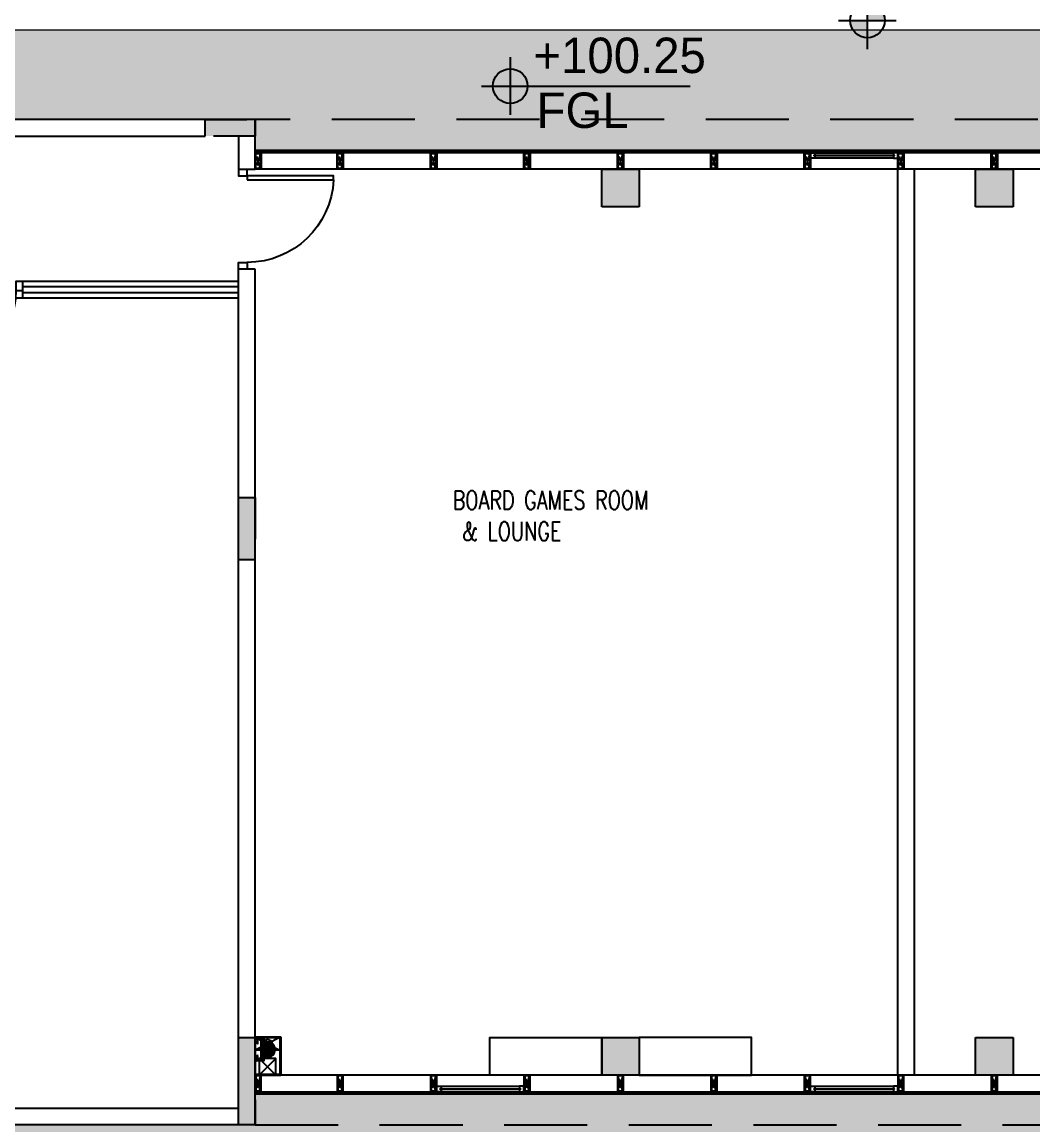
# Model space of a CAD drawing. Header units: millimetres. Extents: x 7964926 to 16080295, y -6277184 to -2986664.
# Drawn here: x 8235493 to 8247662, y -3102034 to -3088761 of the extents above; entities that cross this region are included whole.
import ezdxf

# ---------------------------------------------------------------- set-up
doc = ezdxf.new("R2010")
doc.units = ezdxf.units.MM
doc.header["$LTSCALE"] = 2000
doc.header["$MEASUREMENT"] = 0
doc.linetypes.add('DASHED2', pattern=[0.375, 0.25, -0.125])
doc.linetypes.add('HIDDEN', pattern=[0.375, 0.25, -0.125])
for name, color, linetype in [('a-clad', 40, 'Continuous'), ('a-col', 8, 'DASHED2'), ('a-cutout', 8, 'Continuous'), ('a-door', 8, 'Continuous'), ('a-door window', 5, 'Continuous'), ('a-ele 0', 8, 'Continuous'), ('a-ele 1', 8, 'Continuous'), ('a-furniture', 37, 'Continuous'), ('a-glazing', 5, 'Continuous'), ('a-hatch', 8, 'Continuous'), ('a-parapet', 1, 'Continuous'), ('a-text m', 8, 'Continuous'), ('a-wall', 8, 'Continuous'), ('a-window', 8, 'Continuous'), ('KGD-SHAFTBRACKET', 9, 'Continuous'), ('L-FL', 7, 'Continuous'), ('PS$Bracket', 8, 'Continuous'), ('PS$CUTOUT', 1, 'Continuous'), ('PS$RWP160', 11, 'Continuous')]:
    doc.layers.add(name, color=color, linetype=linetype)
for name, color, linetype, lineweight in [('L-ELE 2', 30, 'Continuous', 15), ('L-SHRUBS', 96, 'Continuous', 18), ('PS$RWP110', 11, 'Continuous', 30)]:
    doc.layers.add(name, color=color, linetype=linetype, lineweight=lineweight)
doc.styles.add('a-100 txt m', font='romans.shx', dxfattribs={"width": 0.75, "height": 300})
doc.styles.add('Century Gothic', font='GOTHIC.TTF')
doc.styles.get("Standard").update_dxf_attribs({"font": 'romans.shx', "width": 0.75})

# ---------------------------------------------------------------- blocks, each defined once
blk = doc.blocks.new('RWP160')
at = {"layer": 'PS$RWP160', "ltscale": 2}
h = blk.add_hatch(dxfattribs=at)
h.set_pattern_fill('ANSI31', color=8, scale=109090.909091, angle=809.8768, style=0)
h.set_pattern_definition([(44.8768254, (-372116.558, -1134138.807), (9.62161376, -9.66307207), [])])
edge = h.paths.add_edge_path()
edge.add_ellipse((6235, 1574), major_axis=(-56.4, 56.7), ratio=1, start_angle=45, end_angle=225, ccw=False)
edge.add_ellipse((6235, 1574), major_axis=(-56.4, 56.7), ratio=1, start_angle=-135, end_angle=45, ccw=False)
at = {"layer": 'PS$Bracket'}
for p, q in [((6141, 1574), (6141, 1654)), ((6155, 1574), (6155, 1654)), ((6315, 1574), (6315, 1654)), ((6330, 1573), (6330, 1653))]:
    blk.add_line(p, q, dxfattribs=at)
blk.add_arc((6235, 1574), 94.5, 179.8768, 359.8768, dxfattribs=at)
at = {"layer": 'PS$RWP110', "color": 8, "linetype": 'ByBlock', "ltscale": 0.2}
for p, q in [((6132, 1692), (6132, 1683)), ((6135, 1694), (6161, 1694)), ((6143, 1700), (6143, 1694)), ((6143, 1692), (6143, 1683)), ((6145, 1703), (6151, 1703)), ((6154, 1700), (6154, 1694)), ((6154, 1692), (6154, 1683)), ((6164, 1692), (6164, 1683)), ((6307, 1691), (6307, 1683)), ((6336, 1694), (6309, 1694)), ((6317, 1700), (6317, 1694)), ((6317, 1691), (6317, 1683)), ((6326, 1702), (6319, 1702)), ((6328, 1700), (6328, 1694)), ((6328, 1691), (6328, 1683)), ((6339, 1691), (6339, 1683))]:
    blk.add_line(p, q, dxfattribs=at)
for centre, start, end in [((6135, 1692), 89.8768, 179.8768), ((6140, 1692), 359.8768, 89.8768), ((6145, 1700), 89.8768, 179.8768), ((6145, 1692), 89.8768, 179.8768), ((6151, 1700), 359.8768, 89.8768), ((6151, 1692), 359.8768, 89.8768), ((6157, 1692), 89.8768, 179.8768), ((6161, 1692), 359.8768, 89.8768), ((6309, 1691), 89.8768, 179.8768), ((6314, 1691), 359.8768, 89.8768), ((6319, 1700), 89.8768, 179.8768), ((6319, 1691), 89.8768, 179.8768), ((6326, 1700), 359.8768, 89.8768), ((6326, 1691), 359.8768, 89.8768), ((6331, 1691), 89.8768, 179.8768), ((6336, 1691), 359.8768, 89.8768)]:
    blk.add_arc(centre, 2.62, start, end, dxfattribs=at)
at = {"layer": 'PS$RWP160', "ltscale": 2}
blk.add_circle((6235, 1574), 80, dxfattribs=at)
blk = doc.blocks.new('*U192')
at = {"layer": 'KGD-SHAFTBRACKET'}
for p, q in [((619, 14), (374, 14)), ((619, -14), (374, -14))]:
    blk.add_line(p, q, dxfattribs=at)
for points in [[(377, 74), (369, 65), (361, 74), (357, 70), (364, 63), (364, -29), (374, -29), (374, 63), (381, 71)], [(633, 74), (624, 65), (616, 74), (613, 70), (619, 63), (619, -29), (629, -29), (629, 63), (636, 71)]]:
    blk.add_lwpolyline(points, close=True, dxfattribs=at)
blk = doc.blocks.new('d900 100wl')
blk.add_lwpolyline([(95, 80), (95, 859.2), (60, 859.2), (60, 80)], close=True)
for points in [[(0, 0), (60, 0), (60, 80), (0, 80)], [(900, 0), (840, 0), (840, 80), (900, 80)]]:
    blk.add_lwpolyline(points)
blk.add_arc((60, 80), 780, 0, 87.42817)
blk = doc.blocks.new('*U41')
for points in [[(0, 80), (60, 80), (60, 0), (0, 0)], [(900, 80), (840, 80), (840, 0), (900, 0)]]:
    blk.add_lwpolyline(points)
blk.add_lwpolyline([(95, 0), (95, -779.2), (60, -779.2), (60, 0)], close=True)
blk.add_arc((60, 0), 780, 272.57183, 0)
blk = doc.blocks.new('CLUB HOUSE')
at = {"layer": 'a-hatch'}
h = blk.add_hatch(color=256, dxfattribs=at)
h.dxf.hatch_style = 1
h.paths.add_polyline_path([(8261026, -3207267), (8261026, -3207067), (8260426, -3207067), (8260426, -3207267)])
h = blk.add_hatch(color=256, dxfattribs=at)
h.dxf.hatch_style = 1
h.paths.add_polyline_path([(8265201, -3207667), (8265201, -3208117), (8265651, -3208117), (8265651, -3207667)])
h = blk.add_hatch(color=256, dxfattribs=at)
h.dxf.hatch_style = 1
h.paths.add_polyline_path([(8270151, -3208117), (8270151, -3207667), (8269701, -3207667), (8269701, -3208117)])
h = blk.add_hatch(color=256, dxfattribs=at)
h.dxf.hatch_style = 1
h.paths.add_polyline_path([(8269701, -3207667), (8269701, -3208117), (8270151, -3208117), (8270151, -3207667)])
h = blk.add_hatch(color=256, dxfattribs=at)
h.dxf.hatch_style = 1
h.paths.add_polyline_path([(8261026, -3211617), (8260826, -3211617), (8260826, -3212367), (8261026, -3212367)])
h = blk.add_hatch(color=256, dxfattribs=at)
h.dxf.hatch_style = 1
h.paths.add_polyline_path([(8261026, -3218117), (8260826, -3218117), (8260826, -3219167), (8261026, -3219167)])
h = blk.add_hatch(color=256, dxfattribs=at)
h.dxf.hatch_style = 1
h.paths.add_polyline_path([(8265201, -3218117), (8265201, -3218567), (8265651, -3218567), (8265651, -3218117)])
h = blk.add_hatch(color=256, dxfattribs=at)
h.dxf.hatch_style = 1
h.paths.add_polyline_path([(8269701, -3218117), (8269701, -3218567), (8270151, -3218567), (8270151, -3218117)])
at = {"layer": 'a-clad'}
for p, q in [((8261026, -3218107), (8261336, -3218107)), ((8261026, -3218117), (8261326, -3218117)), ((8261326, -3218117), (8261326, -3218557)), ((8261336, -3218107), (8261336, -3218567)), ((8261026, -3218557), (8261326, -3218557)), ((8261026, -3218567), (8261336, -3218567))]:
    blk.add_line(p, q, dxfattribs=at)
at = {"layer": 'a-col'}
for points in [[(8261026, -3207067), (8261026, -3207267), (8260426, -3207267), (8260426, -3207067)], [(8265201, -3207667), (8265651, -3207667), (8265651, -3208117), (8265201, -3208117)], [(8269701, -3207667), (8270151, -3207667), (8270151, -3208117), (8269701, -3208117)], [(8260826, -3211617), (8261026, -3211617), (8261026, -3212367), (8260826, -3212367)], [(8260826, -3218117), (8261026, -3218117), (8261026, -3219167), (8260826, -3219167)], [(8265201, -3218117), (8265651, -3218117), (8265651, -3218567), (8265201, -3218567)], [(8269701, -3218117), (8270151, -3218117), (8270151, -3218567), (8269701, -3218567)]]:
    blk.add_lwpolyline(points, close=True, dxfattribs=at)
at = {"layer": 'a-cutout'}
for p, q in [((8261026, -3218117), (8261326, -3218267)), ((8261326, -3218117), (8261026, -3218267))]:
    blk.add_line(p, q, dxfattribs=at)
at = {"layer": 'a-ele 0', "linetype": 'HIDDEN', "ltscale": 0.3}
for p, q in [((8261091, -3207477), (8261036, -3207657)), ((8261091, -3207657), (8261036, -3207477)), ((8262078, -3207657), (8262023, -3207477)), ((8262078, -3207477), (8262023, -3207657)), ((8263203, -3207477), (8263148, -3207657)), ((8263203, -3207657), (8263148, -3207477)), ((8264328, -3207477), (8264273, -3207657)), ((8264328, -3207657), (8264273, -3207477)), ((8265453, -3207477), (8265398, -3207657)), ((8265453, -3207657), (8265398, -3207477)), ((8266578, -3207477), (8266523, -3207657)), ((8266578, -3207657), (8266523, -3207477)), ((8267703, -3207477), (8267648, -3207657)), ((8267703, -3207657), (8267648, -3207477)), ((8268828, -3207477), (8268773, -3207657)), ((8268828, -3207657), (8268773, -3207477)), ((8269953, -3207477), (8269898, -3207657)), ((8269953, -3207657), (8269898, -3207477)), ((8261091, -3218757), (8261036, -3218577)), ((8261091, -3218577), (8261036, -3218757)), ((8262078, -3218577), (8262023, -3218757)), ((8262078, -3218757), (8262023, -3218577)), ((8263203, -3218577), (8263148, -3218757)), ((8263203, -3218757), (8263148, -3218577)), ((8264328, -3218577), (8264273, -3218757)), ((8264328, -3218757), (8264273, -3218577)), ((8265453, -3218757), (8265398, -3218577)), ((8265453, -3218577), (8265398, -3218757)), ((8266578, -3218757), (8266523, -3218577)), ((8266578, -3218577), (8266523, -3218757)), ((8267703, -3218577), (8267648, -3218757)), ((8267703, -3218757), (8267648, -3218577)), ((8268828, -3218577), (8268773, -3218757)), ((8268828, -3218757), (8268773, -3218577)), ((8269953, -3218757), (8269898, -3218577)), ((8269953, -3218577), (8269898, -3218757))]:
    blk.add_line(p, q, dxfattribs=at)
at = {"layer": 'a-ele 0', "color": 30}
for points in [[(8261026, -3207467), (8261101, -3207467), (8261101, -3207667), (8261026, -3207667)], [(8261036, -3207477), (8261091, -3207477), (8261091, -3207657), (8261036, -3207657)], [(8262013, -3207467), (8262088, -3207467), (8262088, -3207667), (8262013, -3207667)], [(8262023, -3207477), (8262078, -3207477), (8262078, -3207657), (8262023, -3207657)], [(8263138, -3207467), (8263213, -3207467), (8263213, -3207667), (8263138, -3207667)], [(8263148, -3207477), (8263203, -3207477), (8263203, -3207657), (8263148, -3207657)], [(8264263, -3207467), (8264338, -3207467), (8264338, -3207667), (8264263, -3207667)], [(8264273, -3207477), (8264328, -3207477), (8264328, -3207657), (8264273, -3207657)], [(8265388, -3207467), (8265463, -3207467), (8265463, -3207667), (8265388, -3207667)], [(8265398, -3207477), (8265453, -3207477), (8265453, -3207657), (8265398, -3207657)], [(8266513, -3207467), (8266588, -3207467), (8266588, -3207667), (8266513, -3207667)], [(8266523, -3207477), (8266578, -3207477), (8266578, -3207657), (8266523, -3207657)], [(8267638, -3207467), (8267713, -3207467), (8267713, -3207667), (8267638, -3207667)], [(8267648, -3207477), (8267703, -3207477), (8267703, -3207657), (8267648, -3207657)], [(8268763, -3207467), (8268838, -3207467), (8268838, -3207667), (8268763, -3207667)], [(8268773, -3207477), (8268828, -3207477), (8268828, -3207657), (8268773, -3207657)], [(8269888, -3207467), (8269963, -3207467), (8269963, -3207667), (8269888, -3207667)], [(8269898, -3207477), (8269953, -3207477), (8269953, -3207657), (8269898, -3207657)], [(8261026, -3218767), (8261101, -3218767), (8261101, -3218567), (8261026, -3218567)], [(8261036, -3218757), (8261091, -3218757), (8261091, -3218577), (8261036, -3218577)], [(8262013, -3218767), (8262088, -3218767), (8262088, -3218567), (8262013, -3218567)], [(8262023, -3218757), (8262078, -3218757), (8262078, -3218577), (8262023, -3218577)], [(8263138, -3218767), (8263213, -3218767), (8263213, -3218567), (8263138, -3218567)], [(8263148, -3218757), (8263203, -3218757), (8263203, -3218577), (8263148, -3218577)], [(8264263, -3218767), (8264338, -3218767), (8264338, -3218567), (8264263, -3218567)], [(8264273, -3218757), (8264328, -3218757), (8264328, -3218577), (8264273, -3218577)], [(8265388, -3218767), (8265463, -3218767), (8265463, -3218567), (8265388, -3218567)], [(8265398, -3218757), (8265453, -3218757), (8265453, -3218577), (8265398, -3218577)], [(8266513, -3218767), (8266588, -3218767), (8266588, -3218567), (8266513, -3218567)], [(8266523, -3218757), (8266578, -3218757), (8266578, -3218577), (8266523, -3218577)], [(8267638, -3218767), (8267713, -3218767), (8267713, -3218567), (8267638, -3218567)], [(8267648, -3218757), (8267703, -3218757), (8267703, -3218577), (8267648, -3218577)], [(8268763, -3218767), (8268838, -3218767), (8268838, -3218567), (8268763, -3218567)], [(8268773, -3218757), (8268828, -3218757), (8268828, -3218577), (8268773, -3218577)], [(8269888, -3218767), (8269963, -3218767), (8269963, -3218567), (8269888, -3218567)], [(8269898, -3218757), (8269953, -3218757), (8269953, -3218577), (8269898, -3218577)]]:
    blk.add_lwpolyline(points, close=True, dxfattribs=at)
at = {"layer": 'a-ele 1', "linetype": 'HIDDEN', "ltscale": 2}
blk.add_line((8261026, -3219167), (8279451, -3219167), dxfattribs=at)
blk.add_lwpolyline([(8279451, -3211955), (8279451, -3207067), (8261026, -3207067), (8261026, -3207067)], dxfattribs=at)
at = {"layer": 'a-furniture'}
blk.add_line((8260826, -3209217), (8254426, -3209217), dxfattribs=at)
for points in [[(8265201, -3218567), (8263851, -3218567), (8263851, -3218117), (8265201, -3218117)], [(8265651, -3218567), (8267001, -3218567), (8267001, -3218117), (8265651, -3218117)]]:
    blk.add_lwpolyline(points, close=True, dxfattribs=at)
at = {"layer": 'a-glazing'}
for p, q in [((8279076, -3207442), (8261026, -3207442)), ((8279068, -3207450), (8261026, -3207450)), ((8279059, -3207459), (8261026, -3207459)), ((8260826, -3209017), (8258226, -3209017)), ((8258226, -3209017), (8258226, -3209217)), ((8260826, -3209082), (8258226, -3209082)), ((8260826, -3209152), (8258226, -3209152)), ((8260826, -3209217), (8258226, -3209217)), ((8261026, -3218775), (8279059, -3218775)), ((8261026, -3218784), (8279068, -3218784)), ((8261026, -3218792), (8279076, -3218792))]:
    blk.add_line(p, q, dxfattribs=at)
at = {"layer": 'a-hatch'}
blk.add_circle((8261176, -3218192), 55, dxfattribs=at)
at = {"layer": 'a-parapet'}
for p, q in [((8279051, -3207467), (8261026, -3207467)), ((8278851, -3207667), (8261026, -3207667)), ((8261326, -3218267), (8261026, -3218267)), ((8278851, -3218567), (8261026, -3218567)), ((8261026, -3218767), (8279051, -3218767))]:
    blk.add_line(p, q, dxfattribs=at)
at = {"layer": 'a-wall'}
for p, q in [((8261026, -3207067), (8254826, -3207067)), ((8261026, -3207667), (8261026, -3207067)), ((8254826, -3207267), (8260426, -3207267)), ((8260826, -3207267), (8260826, -3207667)), ((8260826, -3207667), (8261026, -3207667)), ((8260826, -3207667), (8261026, -3207667)), ((8268763, -3218567), (8268763, -3207667)), ((8268963, -3207667), (8268763, -3207667)), ((8268963, -3218567), (8268963, -3207667)), ((8260826, -3218967), (8260826, -3208867)), ((8261026, -3208867), (8260826, -3208867)), ((8261026, -3219167), (8261026, -3208867)), ((8268963, -3218567), (8268763, -3218567)), ((8254426, -3218967), (8260826, -3218967)), ((8261026, -3219167), (8254226, -3219167))]:
    blk.add_line(p, q, dxfattribs=at)
at = {"layer": 'a-window'}
for p, q in [((8267765, -3207467), (8268711, -3207467)), ((8268711, -3207532), (8267765, -3207532)), ((8263265, -3218702), (8264211, -3218702)), ((8264211, -3218767), (8263265, -3218767)), ((8267765, -3218702), (8268711, -3218702)), ((8268711, -3218767), (8267765, -3218767))]:
    blk.add_line(p, q, dxfattribs=at)
for points in [[(8267713, -3207467), (8267765, -3207467), (8267765, -3207497), (8267755, -3207497), (8267755, -3207503), (8267765, -3207503), (8267765, -3207532), (8267713, -3207532)], [(8268721, -3207503), (8267755, -3207503), (8267755, -3207497), (8268721, -3207497)], [(8268763, -3207467), (8268711, -3207467), (8268711, -3207497), (8268721, -3207497), (8268721, -3207503), (8268711, -3207503), (8268711, -3207532), (8268763, -3207532)], [(8263213, -3218702), (8263265, -3218702), (8263265, -3218732), (8263255, -3218732), (8263255, -3218738), (8263265, -3218738), (8263265, -3218767), (8263213, -3218767)], [(8264221, -3218738), (8263255, -3218738), (8263255, -3218732), (8264221, -3218732)], [(8264263, -3218702), (8264211, -3218702), (8264211, -3218732), (8264221, -3218732), (8264221, -3218738), (8264211, -3218738), (8264211, -3218767), (8264263, -3218767)], [(8267713, -3218702), (8267765, -3218702), (8267765, -3218732), (8267755, -3218732), (8267755, -3218738), (8267765, -3218738), (8267765, -3218767), (8267713, -3218767)], [(8268721, -3218738), (8267755, -3218738), (8267755, -3218732), (8268721, -3218732)], [(8268763, -3218702), (8268711, -3218702), (8268711, -3218732), (8268721, -3218732), (8268721, -3218738), (8268711, -3218738), (8268711, -3218767), (8268763, -3218767)]]:
    blk.add_lwpolyline(points, close=True, dxfattribs=at)
at = {"layer": 'a-door', "xscale": -1.333333333333333, "yscale": 1.333333333333333, "zscale": 1.333333333333333, "rotation": 90}
blk.add_blockref('*U41', (8260932, -3207667), dxfattribs=at)
at = {"layer": 'a-door window', "xscale": -1.333333333333333, "yscale": 1.333333333333333, "zscale": 1.333333333333333, "rotation": 180}
blk.add_blockref('d900 100wl', (8257026, -3209017), dxfattribs=at)
blk = doc.blocks.new('finish lvl')
h = blk.add_hatch(color=256)
edge = h.paths.add_edge_path()
edge.add_ellipse((0.0378, 0.003), major_axis=(-0.0305, 0.0305), ratio=1, start_angle=-45, end_angle=45)
edge.add_line((-0.0053, 0.003), (0.0378, 0.003))
edge.add_line((0.0378, 0.003), (0.0378, 0.0461))
edge = h.paths.add_edge_path()
edge.add_ellipse((0.0378, 0.003), major_axis=(-0.0305, 0.0305), ratio=1, start_angle=135, end_angle=225)
edge.add_line((0.0809, 0.003), (0.0378, 0.003))
edge.add_line((0.0378, 0.003), (0.0378, -0.0401))
for p, q in [((0.0378, 0.0748), (0.0378, -0.0688)), ((-0.034, 0.003), (0.4857, 0.003))]:
    blk.add_line(p, q)
blk.add_ellipse((0.0378, 0.003), major_axis=(-0.0305, 0.0305), ratio=1, start_param=1.570796326794534, end_param=7.85398163397412)
at = {"layer": 'L-FL'}
for tag, p in [('%%P0.00', (0.1256, 0.0357)), ('FIN.LVL.', (0.1075, -0.103))]:
    blk.add_attdef(tag, p, '', height=0.08, dxfattribs=at)

msp = doc.modelspace()

# ---------------------------------------------------------------- hatches: boundary and pattern name
at = {"layer": 'L-SHRUBS'}
h = msp.add_hatch(dxfattribs=at)
h.set_pattern_fill('GRASS', color=256, scale=200)
h.paths.add_polyline_path([(8256150, -3088858.1), (8226550, -3088858.1), (8226549, -3089933.5), (8238296.9, -3089933.5), (8238296.9, -3090308.5), (8256149, -3090308.5)])
at = {"layer": 'L-SHRUBS', "true_color": 0x58ba48}
h = msp.add_hatch(dxfattribs=at)
h.set_pattern_fill('GRASS', color=85, scale=500)
edge = h.paths.add_edge_path()
edge.add_line((8187246.9, -3100135.2), (8187246.9, -3098477.3))
edge.add_line((8187246.9, -3098477.3), (8181946.9, -3098477.3))
edge.add_line((8181946.9, -3098477.3), (8181946.9, -3092105.9))
edge.add_line((8181946.9, -3092105.9), (8176355.3, -3092105.9))
edge.add_line((8176355.3, -3092105.9), (8176355.3, -3093345.1))
edge.add_line((8176355.3, -3093345.1), (8177355.3, -3093613))
edge.add_line((8177355.3, -3093613), (8177355.3, -3099162.4))
edge.add_line((8177355.3, -3099162.4), (8177355.3, -3100937))
edge.add_line((8177355.3, -3100937), (8177055.4, -3101017.3))
edge.add_line((8177055.4, -3101017.3), (8177055.4, -3108085.1))
edge.add_line((8177055.4, -3108085.1), (8177355.4, -3108165.5))
edge.add_line((8177355.4, -3108165.5), (8177355.4, -3112735.1))
edge.add_line((8177355.4, -3112735.1), (8191483.5, -3112735.1))
edge.add_line((8191483.5, -3112735.1), (8191751.4, -3113735.1))
edge.add_line((8191751.4, -3113735.1), (8204251.3, -3113735.1))
edge.add_line((8204251.3, -3113735.1), (8204599.7, -3112435.1))
edge.add_line((8204599.7, -3112435.1), (8206670.2, -3112435.1))
edge.add_line((8206670.2, -3112435.1), (8207019, -3111133.5))
edge.add_line((8207019, -3111133.5), (8229941.3, -3111133.5))
edge.add_line((8229941.3, -3111133.5), (8229941.3, -3104635.1))
edge.add_line((8229941.3, -3104635.1), (8208423.2, -3104635.1))
edge.add_line((8208423.2, -3104635.1), (8209454.8, -3110435.1))
edge.add_line((8209454.8, -3111133.5), (8217763.3, -3111133.5))
edge.add_line((8217763.3, -3110435.1), (8217763.3, -3111035.1))
edge.add_line((8217763.3, -3111035.1), (8191808.5, -3111035.1))
edge.add_line((8191761.1, -3111035.1), (8191761.1, -3110435.1))
edge.add_line((8191761.1, -3110435.1), (8199648.5, -3110435.1))
edge.add_line((8199648.5, -3110435.1), (8198617, -3104635.2))
edge.add_line((8198617, -3104635.2), (8191746.9, -3104635.2))
edge.add_arc((8191746.9, -3100135.2), 4500, 180, 270.00003, ccw=False)
edge = h.paths.add_edge_path(flags=16)
edge.add_line((8187007.7, -3110072.6), (8187007.7, -3112622.6))
edge.add_line((8187007.7, -3112622.6), (8186857.7, -3112622.6))
edge.add_line((8186857.7, -3112622.6), (8180457.7, -3112622.6))
edge.add_line((8180457.7, -3112622.6), (8180457.7, -3112472.6))
edge.add_line((8180457.7, -3112472.6), (8180457.7, -3110072.6))
edge.add_line((8180133.6, -3112536.4), (8186683.6, -3112536.4))
edge = h.paths.add_edge_path(flags=16)
edge.add_line((8186857.7, -3111672.6), (8187007.7, -3111672.6))
edge.add_line((8187007.7, -3111672.6), (8187007.7, -3111822.6))
edge.add_line((8187007.7, -3111822.6), (8186857.7, -3111822.6))
edge.add_line((8186857.7, -3111822.6), (8186857.7, -3111895))
edge.add_line((8186857.7, -3111895), (8183807.7, -3111895))
edge.add_line((8183807.7, -3112472.6), (8183807.7, -3112622.6))
edge.add_line((8183807.7, -3112622.6), (8183657.7, -3112622.6))
edge.add_line((8183657.7, -3112622.6), (8183657.7, -3112472.6))
edge.add_line((8183657.7, -3112472.6), (8180607.7, -3112472.6))
edge.add_line((8180607.7, -3112472.6), (8180607.7, -3111822.6))
edge.add_line((8180607.7, -3111822.6), (8180457.7, -3111822.6))
edge.add_line((8180457.7, -3111822.6), (8180457.7, -3111672.6))
edge.add_line((8180457.7, -3111672.6), (8180607.7, -3111672.6))
edge.add_line((8182769.5, -3111672.6), (8182769.5, -3110222.6))
edge.add_line((8180607.7, -3112373.5), (8182957.7, -3112373.5))
edge.add_line((8182957.7, -3112373.5), (8182957.7, -3111676.1))
edge.add_line((8182957.7, -3111676.1), (8183132.7, -3111676.1))
edge.add_line((8183132.7, -3111676.1), (8183132.7, -3112176.1))
edge.add_line((8183132.7, -3112176.1), (8182957.7, -3112176.1))
edge.add_line((8182957.7, -3112176.1), (8182957.7, -3112472.6))
edge.add_line((8182957.7, -3112472.6), (8183307.7, -3112472.6))
edge.add_line((8183307.7, -3112472.6), (8183307.7, -3110222.6))
edge.add_line((8183198.9, -3112612.9), (8183248.9, -3112612.9))
edge.add_line((8183248.9, -3112612.9), (8186744.5, -3111918))
edge.add_line((8186744.5, -3111918), (8186857.7, -3110222.6))
edge.add_line((8186857.7, -3110222.6), (8186857.7, -3111672.6))
h.paths.add_polyline_path([(8185307.7, -3110222.6), (8185357.7, -3110222.6), (8185357.7, -3111676.1), (8185707.7, -3111676.1), (8185707.7, -3110222.6), (8185757.7, -3110222.6), (8185757.7, -3111676.1), (8186107.7, -3111676.1), (8186107.7, -3110222.6), (8186157.7, -3110222.6), (8186157.7, -3111676.1), (8186332.7, -3111676.1), (8186332.7, -3111815.5), (8184332.7, -3111815.5), (8184332.7, -3111676.1), (8184507.7, -3111676.1), (8184507.7, -3112176.1), (8184557.7, -3112176.1), (8184557.7, -3111676.1), (8184907.7, -3111676.1), (8184907.7, -3111910.5), (8184957.7, -3111910.5), (8184957.7, -3111676.1), (8185307.7, -3111676.1)], flags=16)
h.paths.add_polyline_path([(8183807.7, -3112472.6), (8183807.7, -3112622.6), (8183657.7, -3112622.6), (8183657.7, -3112472.6), (8183657.7, -3111672.6), (8183807.7, -3111672.6), (8183807.7, -3111822.6)], flags=0)
h.paths.add_polyline_path([(8183807.7, -3111822.6), (8183657.7, -3111822.6), (8183657.7, -3111672.6), (8183807.7, -3111672.6)], flags=16)
h.paths.add_polyline_path([(8193157.6, -3112460.1), (8202763.3, -3112460.1), (8202763.3, -3113060.1), (8193157.6, -3113060.1)], flags=16)
edge = h.paths.add_edge_path(flags=16)
edge.add_line((8195057.2, -3111785.1), (8198404.1, -3111785.1))
edge.add_line((8198404.1, -3111785.1), (8198404.1, -3112385.1))
edge.add_line((8198312.5, -3112385.1), (8195057.2, -3112385.1))
edge.add_line((8195057.2, -3112385.1), (8195057.2, -3111785.1))
h.paths.add_polyline_path([(8193760.5, -3113135.1), (8195760.5, -3113135.1), (8195760.5, -3113635.1), (8193760.5, -3113635.1)], flags=16)
edge = h.paths.add_edge_path(flags=16)
edge.add_line((8198517.4, -3111110.1), (8202517.4, -3111110.1))
edge.add_line((8202517.4, -3111110.1), (8202517.4, -3111710.1))
edge.add_line((8202517.4, -3111710.1), (8202345, -3111710.1))
edge.add_line((8202345, -3111710.1), (8202345, -3111110.1))
h.paths.add_polyline_path([(8196960.5, -3113135.1), (8198960.5, -3113135.1), (8198960.5, -3113635.1), (8196960.5, -3113635.1)], flags=16)
edge = h.paths.add_edge_path(flags=16)
edge.add_line((8202330.5, -3111785.1), (8201457.2, -3111785.1))
edge.add_line((8201457.2, -3111785.1), (8201457.2, -3112385.1))
edge.add_line((8201457.2, -3112385.1), (8201357.4, -3112401.9))
edge.add_line((8201357.4, -3112401.9), (8201357.4, -3111126.5))
h.paths.add_polyline_path([(8200160.5, -3113135.1), (8202160.5, -3113135.1), (8202160.5, -3113635.1), (8200160.5, -3113635.1)], flags=16)
h.paths.add_polyline_path([(8199023.2, -3104635.2), (8200054.8, -3110435.1), (8201775.1, -3110341.1), (8202789.9, -3104635.1)], flags=17)
edge = h.paths.add_edge_path(flags=17)
edge.add_line((8208017, -3104635.1), (8203196.2, -3104635.1))
edge.add_line((8203196.2, -3104635.1), (8202164.7, -3110435.1))
edge.add_line((8202017.9, -3111035.6), (8208901.7, -3111035.6))
edge.add_line((8209048.5, -3110435.1), (8208017, -3104635.1))
h.paths.add_polyline_path([(8249141.3, -3104635.1), (8231341.3, -3104635.1), (8231341.3, -3111133.5), (8249141.3, -3111133.5)])
edge = h.paths.add_edge_path()
edge.add_line((8254621.9, -3104635.1), (8250541.3, -3104635.1))
edge.add_line((8250541.3, -3104635.1), (8250541.3, -3111133.5))
edge.add_line((8250541.3, -3111133.5), (8251255.6, -3111133.5))
edge.add_arc((8251255.6, -3120133.5), 9000, 68.37653, 90, ccw=False)
edge.add_arc((8257888.7, -3103400.2), 9000, 248.37653, 381.58356)
edge.add_arc((8274626.5, -3096778.8), 9000, 188.18487, 201.58356, ccw=False)
edge.add_line((8265718.2, -3098060.1), (8259121.9, -3098060.1))
edge.add_line((8259121.9, -3098060.1), (8259121.9, -3100135.1))
edge.add_arc((8254621.9, -3100135.1), 4500, -89.99997, 0, ccw=False)
h.paths.add_polyline_path([(8180222.1, -3107432.9), (8187613.3, -3107432.9), (8187613.3, -3107345.5), (8180222.1, -3107345.5)], flags=16)
h.paths.add_polyline_path([(8216054.6, -3108284.3), (8216241.9, -3108284.3), (8216241.9, -3104815.1), (8216054.6, -3104815.1)], flags=16)
at = {"layer": 'L-SHRUBS'}
h = msp.add_hatch(dxfattribs=at)
h.set_pattern_fill('GRASS', color=256, scale=200)
h.set_pattern_definition([(90, (870.21, 2347.38), (-141.4213562, 141.4213562), [37.5, -245.3427126]), (45, (870.21, 2347.38), (-141.4213562, 141.4213562), [37.5, -162.5]), (135, (870.21, 2347.38), (-141.4213562, -141.4213562), [37.5, -162.5])])
edge = h.paths.add_edge_path()
edge.add_line((8251255.6, -3111233.5), (8250541.3, -3111233.5))
edge.add_line((8250541.3, -3111233.5), (8250541.3, -3112435.1))
edge.add_line((8250541.3, -3112435.1), (8251827.5, -3112435.1))
edge.add_line((8251827.5, -3112435.1), (8251827.5, -3113635.1))
edge.add_line((8251827.5, -3113635.1), (8206452.2, -3113635.1))
edge.add_line((8206452.2, -3113635.1), (8206149.1, -3114766.4))
edge.add_line((8206149.1, -3114766.4), (8269191.9, -3114872.4))
edge.add_line((8269191.9, -3114872.4), (8269166.9, -3093814.9))
edge.add_line((8269166.9, -3093814.9), (8265726.5, -3093817))
edge.add_line((8265726.5, -3093817), (8265726.5, -3096778.8))
edge.add_arc((8274626.5, -3096778.8), 8900, 180.00003, 201.58356)
edge.add_arc((8257888.7, -3103400.2), 9100, -111.62347, 21.58356, ccw=False)
edge.add_arc((8251255.6, -3120133.5), 8900, 68.37653, 89.9997)
h = msp.add_hatch(dxfattribs=at)
h.set_pattern_fill('GRASS', color=256, scale=200)
h.set_pattern_definition([(90, (13931.92, -1e-05), (-141.4213562, 141.4213562), [37.5, -245.3427126]), (45, (13931.92, -1e-05), (-141.4213562, 141.4213562), [37.5, -162.5]), (135, (13931.92, -1e-05), (-141.4213562, -141.4213562), [37.5, -162.5])])
edge = h.paths.add_edge_path()
edge.add_line((8257521.9, -3100133.5), (8257521.9, -3097485.1))
edge.add_line((8257521.9, -3097485.1), (8256321.9, -3097483.5))
edge.add_line((8256321.9, -3097483.5), (8256346.9, -3101658.5))
edge.add_line((8256346.9, -3101658.5), (8238296.9, -3101658.5))
edge.add_line((8238296.9, -3101658.5), (8238296.9, -3102033.5))
edge.add_line((8238296.9, -3102033.5), (8218541.2, -3102033.5))
edge.add_line((8218541.2, -3102033.5), (8218541.2, -3103033.5))
edge.add_line((8218541.2, -3103033.5), (8254772.4, -3103029.6))
edge.add_arc((8254621.9, -3100133.5), 2900, 272.97515, 360)
h.paths.add_polyline_path([(8231496.9, -3101433.5), (8218541.2, -3101433.5), (8218541.2, -3102033.5), (8231496.9, -3102033.5)], flags=17)

# ---------------------------------------------------------------- linework, layer by layer
at = {"layer": 'L-ELE 2'}
msp.add_line((8256149, -3088858.1), (8226551.1, -3088858.1), dxfattribs=at)
at = {"layer": 'PS$CUTOUT'}
for p, q in [((8238345.8, -3101235.1), (8238545.8, -3101435.1)), ((8238345.8, -3101435.1), (8238545.8, -3101235.1))]:
    msp.add_line(p, q, dxfattribs=at)
msp.add_lwpolyline([(8238345.8, -3101435.1), (8238545.8, -3101435.1), (8238545.8, -3101235.1), (8238345.8, -3101235.1)], close=True, dxfattribs=at)

# ---------------------------------------------------------------- block references
at = {"layer": 'a-furniture'}
msp.add_blockref('CLUB HOUSE', (-22728.8, 117133.9), dxfattribs=at)
at = {"layer": 'L-FL', "ltscale": 0.5}
ref = msp.add_blockref('finish lvl', (8245684.3, -3088923.7), dxfattribs=dict(at, xscale=4835.364000016558, yscale=4835.364000016558, zscale=4835.364000016558, rotation=90.00021053696821))
ref.add_attrib('FIN.LVL.', 'TOC', (8246173.5, -3088423.5, 0), dxfattribs={"ltscale": 0.5, "height": 426.24, "rotation": 90.00021, "style": 'Century Gothic'})
ref.add_attrib('%%P0.00', '+100.30', (8245512.6, -3088461.9), dxfattribs={"ltscale": 0.5, "height": 426.24, "rotation": 90.00021, "style": 'Century Gothic'})
ref = msp.add_blockref('finish lvl', (8241186.5, -3089546.6), dxfattribs=dict(at, xscale=4835.364000016558, yscale=4835.364000016558, zscale=4835.364000016558, rotation=0.0002105369682294075))
ref.add_attrib('FIN.LVL.', 'FGL', (8241686.7, -3090035.8, 0), dxfattribs={"ltscale": 0.5, "height": 426.24, "rotation": 0.00021, "style": 'Century Gothic'})
ref.add_attrib('%%P0.00', '+100.25', (8241648.3, -3089374.9), dxfattribs={"ltscale": 0.5, "height": 426.24, "rotation": 0.00021, "style": 'Century Gothic'})
at = {"layer": 'PS$Bracket', "linetype": 'ByBlock', "ltscale": 0.5, "rotation": 90}
msp.add_blockref('*U192', (8238379.3, -3101623.6), dxfattribs=at)
at = {"layer": 'PS$RWP160', "rotation": 90}
msp.add_blockref('RWP160', (8240019.5, -3107362.1), dxfattribs=at)

# ---------------------------------------------------------------- texts
at = {"layer": 'a-text m', "insert": (8240676, -3094402.1, 0), "char_height": 225, "attachment_point": 1, "style": 'a-100 txt m'}
msp.add_mtext_dynamic_manual_height_columns('BOARD GAMES ROOM\\P & LOUNGE', width=22375, gutter_width=1, heights=[0], dxfattribs=at)

doc.saveas('drawing.dxf')
